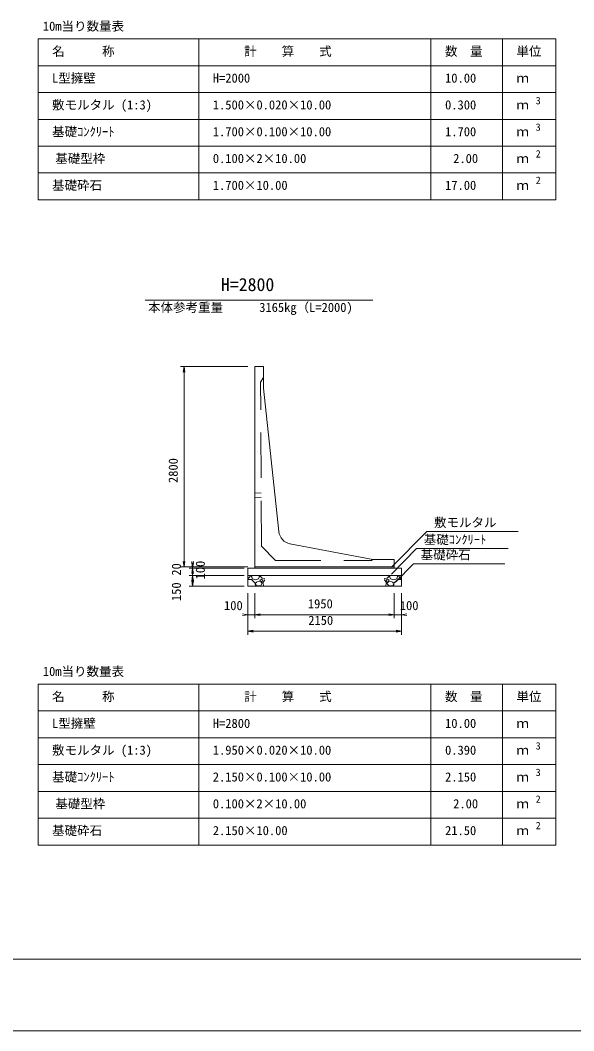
# Model space of a CAD drawing. Units: millimetres, scale not verified, with parts at other scales. Extents: x 0 to 84100, y 0 to 59400.
# Drawn here: x 34300 to 49799, y 0 to 28279 of the extents above; entities that cross this region are included whole.
import ezdxf
from ezdxf.enums import TextEntityAlignment as Align

# ---------------------------------------------------------------- set-up
doc = ezdxf.new("R2010")
doc.units = ezdxf.units.MM
doc.header["$LTSCALE"] = 100
doc.linetypes.add('USER1', pattern=[19.05, 12.7, -6.35])
for name, color, linetype, lineweight in [('D-MTR-FRAM（材料表図枠）', 2, 'Continuous', 18), ('D-STR-DIM（寸法）', 7, 'Continuous', 18), ('D-STR-HTXT（旗揚げ）', 7, 'Continuous', 18), ('D-STR-STRn（構造物）', 7, 'Continuous', 18), ('D-STR（構造物外形線）', 1, 'Continuous', 18), ('D-TTL(外枠）', 2, 'Continuous', 18), ('DEFPOINTS_2', 8, 'Continuous', 18)]:
    doc.layers.add(name, color=color, linetype=linetype, lineweight=lineweight)
for name, color, linetype in [('D-MTR-TXT(文字列）', 7, 'Continuous'), ('D-MTR（材料表タイトル）', 7, 'Continuous'), ('D-STR-TXT（文字）', 7, 'Continuous'), ('D-TTL-TXT（文字）', 7, 'Continuous')]:
    doc.layers.add(name, color=color, linetype=linetype)
doc.styles.add('ＭＳ ゴシック', font='')
doc.styles.get('ＭＳ ゴシック').set_extended_font_data('MS Gothic')

msp = doc.modelspace()

# ---------------------------------------------------------------- linework, layer by layer
at = {"layer": 'D-MTR-FRAM（材料表図枠）'}
for p, q in [((34800, 27755), (49300, 27755)), ((34800, 23255), (34800, 27755)), ((39300, 23255), (39300, 27755)), ((45800, 23255), (45800, 27755)), ((47800, 24555), (47800, 27755)), ((47800, 23255), (47800, 27755)), ((49300, 23255), (49300, 27755)), ((34800, 27005), (49300, 27005)), ((34800, 26255), (49300, 26255)), ((34800, 25505), (49300, 25505)), ((34800, 24755), (49300, 24755)), ((34800, 24005), (49300, 24005)), ((34800, 23255), (49300, 23255)), ((34800, 9698.7), (49300, 9698.7)), ((34800, 5198.7), (34800, 9698.7)), ((39300, 5198.7), (39300, 9698.7)), ((45800, 5198.7), (45800, 9698.7)), ((47800, 6498.7), (47800, 9698.7)), ((47800, 5198.7), (47800, 9698.7)), ((49300, 5198.7), (49300, 9698.7)), ((34800, 8948.7), (49300, 8948.7)), ((34800, 8198.7), (49300, 8198.7)), ((34800, 7448.7), (49300, 7448.7)), ((34800, 6698.7), (49300, 6698.7)), ((34800, 5948.7), (49300, 5948.7)), ((34800, 5198.7), (49300, 5198.7))]:
    msp.add_line(p, q, dxfattribs=at)
at = {"layer": 'D-STR-DIM（寸法）'}
for p, q in [((40671.4, 18584.2), (38787.4, 18584.2)), ((38862.4, 18434.2), (38887.4, 18584.2)), ((38887.4, 18584.2), (38912.4, 18434.2)), ((38887.4, 18584.2), (38887.4, 18564.2)), ((38887.4, 13004.2), (38887.4, 18564.2)), ((38887.4, 12984.2), (38862.4, 13134.2)), ((38912.4, 13134.2), (38887.4, 12984.2)), ((39126.4, 12984.2), (39101.4, 13134.2)), ((39126.4, 12944.2), (39101.4, 13094.2)), ((39151.4, 13134.2), (39126.4, 12984.2)), ((39151.4, 13094.2), (39126.4, 12944.2)), ((39126.4, 13004.2), (39126.4, 13024.2)), ((40671.4, 12984.2), (38787.4, 12984.2)), ((38887.4, 12984.2), (38887.4, 13004.2)), ((40671.4, 12984.2), (39026.4, 12984.2)), ((40571.4, 12944.2), (39026.4, 12944.2)), ((40571.4, 12944.2), (39026.4, 12944.2)), ((40571.4, 12744.2), (39026.4, 12744.2)), ((40571.4, 12744.2), (39026.4, 12744.2)), ((39101.4, 12794.2), (39126.4, 12944.2)), ((39101.4, 12594.2), (39126.4, 12744.2)), ((39101.4, 12594.2), (39126.4, 12744.2)), ((39126.4, 12984.2), (39126.4, 13004.2)), ((39126.4, 12984.2), (39126.4, 12944.2)), ((39126.4, 12964.2), (39126.4, 12984.2)), ((39126.4, 12944.2), (39126.4, 12964.2)), ((39126.4, 12944.2), (39126.4, 12744.2)), ((39126.4, 12944.2), (39151.4, 12794.2)), ((39126.4, 12944.2), (39126.4, 12924.2)), ((39126.4, 12924.2), (39126.4, 12904.2)), ((39126.4, 12744.2), (39151.4, 12594.2)), ((39126.4, 12744.2), (39126.4, 12724.2)), ((39126.4, 12744.2), (39151.4, 12594.2)), ((39126.4, 12744.2), (39126.4, 12724.2)), ((40571.4, 12444.2), (39026.4, 12444.2)), ((39126.4, 12444.2), (39101.4, 12594.2)), ((39126.4, 12724.2), (39126.4, 12464.2)), ((39126.4, 12724.2), (39126.4, 12704.2)), ((39151.4, 12594.2), (39126.4, 12444.2)), ((39126.4, 12444.2), (39126.4, 12464.2)), ((40671.4, 12244.2), (40671.4, 11544)), ((40671.4, 12244.2), (40671.4, 11081.3)), ((40871.4, 12244.2), (40871.4, 11544)), ((40871.4, 12244.2), (40871.4, 11544)), ((44771.4, 12244.2), (44771.4, 11544)), ((44771.4, 12244.2), (44771.4, 11544)), ((44971.4, 12244.2), (44971.4, 11544)), ((44971.4, 12244.2), (44971.4, 11081.3)), ((40521.4, 11669), (40671.4, 11644)), ((40671.4, 11644), (40521.4, 11619)), ((40651.4, 11644), (40631.4, 11644)), ((40671.4, 11644), (40651.4, 11644)), ((40871.4, 11644), (40671.4, 11644)), ((40871.4, 11644), (41021.4, 11669)), ((40871.4, 11644), (41021.4, 11669)), ((41021.4, 11619), (40871.4, 11644)), ((40871.4, 11644), (40891.4, 11644)), ((41021.4, 11619), (40871.4, 11644)), ((40871.4, 11644), (40891.4, 11644)), ((40891.4, 11644), (40911.4, 11644)), ((40891.4, 11644), (44751.4, 11644)), ((44621.4, 11669), (44771.4, 11644)), ((44621.4, 11669), (44771.4, 11644)), ((44771.4, 11644), (44621.4, 11619)), ((44771.4, 11644), (44621.4, 11619)), ((44751.4, 11644), (44731.4, 11644)), ((44771.4, 11644), (44751.4, 11644)), ((44771.4, 11644), (44751.4, 11644)), ((44771.4, 11644), (44971.4, 11644)), ((44971.4, 11644), (45121.4, 11669)), ((45121.4, 11619), (44971.4, 11644)), ((44971.4, 11644), (44991.4, 11644)), ((44991.4, 11644), (45011.4, 11644)), ((40671.4, 11181.3), (40821.4, 11206.3)), ((40821.4, 11156.3), (40671.4, 11181.3)), ((40671.4, 11181.3), (40691.4, 11181.3)), ((44951.4, 11181.3), (40691.4, 11181.3)), ((44821.4, 11206.3), (44971.4, 11181.3)), ((44971.4, 11181.3), (44821.4, 11156.3)), ((44971.4, 11181.3), (44951.4, 11181.3))]:
    msp.add_line(p, q, dxfattribs=at)
at = {"layer": 'D-STR-HTXT（旗揚げ）'}
for p, q in [((37796, 20444.2), (44174.3, 20444.2)), ((44693.6, 12969.5), (45685.3, 13970.8)), ((48245.1, 13970.8), (45685.3, 13970.8)), ((44693.6, 12779), (45399.6, 13491.8)), ((47959.4, 13491.8), (45399.6, 13491.8)), ((44807.7, 12556.4), (45310.8, 13064.4)), ((47870.6, 13064.4), (45310.8, 13064.4))]:
    msp.add_line(p, q, dxfattribs=at)
at = {"layer": 'D-STR-STRn（構造物）'}
for p, q in [((40671.4, 12444.2), (40671.4, 12944.2)), ((40671.4, 12944.2), (44971.4, 12944.2)), ((40671.4, 12744.2), (44971.4, 12744.2)), ((40740.9, 12713.3), (40729.3, 12744.2)), ((40790.1, 12744.2), (40775.8, 12713.3)), ((40871.4, 12984.2), (40871.4, 12944.2)), ((40995.7, 12713.4), (40982.5, 12744.2)), ((41025.8, 12713.2), (41030.8, 12738.2)), ((41031, 12738.6), (41053.7, 12744.2)), ((44611.8, 12738.6), (44589.1, 12744.2)), ((44617.1, 12713.2), (44612.1, 12738.2)), ((44647.1, 12713.4), (44660.4, 12744.2)), ((44771.4, 12984.2), (44771.4, 12944.2)), ((44852.8, 12744.2), (44867.1, 12713.3)), ((44901.9, 12713.3), (44913.5, 12744.2)), ((44971.4, 12444.2), (44971.4, 12944.2)), ((40671.4, 12655.1), (40686.3, 12653.8)), ((40671.4, 12624.9), (40765.7, 12632.7)), ((40671.4, 12444.2), (44971.4, 12444.2)), ((40685.9, 12654.5), (40740.9, 12714.5)), ((40765.6, 12633.3), (40880.6, 12528.3)), ((40800.8, 12643.3), (40775.8, 12713.3)), ((40885.5, 12617.9), (40800.5, 12642.9)), ((40880.9, 12528.4), (40884.9, 12444.2)), ((40885.1, 12522.5), (40925.1, 12557.5)), ((40885.9, 12493.4), (40885.9, 12523.4)), ((40911.1, 12448.3), (40886.1, 12493.3)), ((40971.3, 12642.9), (40886.3, 12617.9)), ((41035.7, 12463.1), (40910.7, 12448.1)), ((40925.2, 12558.7), (41025.2, 12573.7)), ((41001.1, 12713.4), (40971.1, 12643.4)), ((41000.7, 12613.4), (41060.7, 12633.4)), ((41076.2, 12568.5), (41001.2, 12613.5)), ((41025.7, 12713), (41070.7, 12663)), ((41025.9, 12573.4), (41075.9, 12523.4)), ((41076, 12523.4), (41036, 12463.4)), ((41061, 12633), (41096, 12618)), ((41071.3, 12663.8), (41149.4, 12657)), ((41095.9, 12618.4), (41075.9, 12568.4)), ((41090.2, 12533.5), (41145.2, 12623.5)), ((41119.3, 12444.2), (41090.8, 12533.4)), ((41145.7, 12622.7), (41149.4, 12623)), ((44571.5, 12663.8), (44493.5, 12657)), ((44497.1, 12622.7), (44493.5, 12623)), ((44552.6, 12533.5), (44497.6, 12623.5)), ((44523.5, 12444.2), (44552.1, 12533.4)), ((44581.9, 12633), (44546.9, 12618)), ((44546.9, 12618.4), (44566.9, 12568.4)), ((44566.7, 12568.5), (44641.7, 12613.5)), ((44566.9, 12523.4), (44606.9, 12463.4)), ((44617, 12573.4), (44567, 12523.4)), ((44617.2, 12713), (44572.2, 12663)), ((44642.1, 12613.4), (44582.1, 12633.4)), ((44607.2, 12463.1), (44732.2, 12448.1)), ((44717.6, 12558.7), (44617.6, 12573.7)), ((44641.8, 12713.4), (44671.8, 12643.4)), ((44671.6, 12642.9), (44756.6, 12617.9)), ((44757.8, 12522.5), (44717.8, 12557.5)), ((44731.7, 12448.3), (44756.7, 12493.3)), ((44757, 12493.4), (44757, 12523.4)), ((44757.4, 12617.9), (44842.4, 12642.9)), ((44762, 12528.4), (44757.9, 12444.2)), ((44877.3, 12633.3), (44762.3, 12528.3)), ((44842, 12643.3), (44867, 12713.3)), ((44971.4, 12624.9), (44877.1, 12632.7)), ((44956.9, 12654.5), (44901.9, 12714.5)), ((44971.4, 12655.1), (44956.5, 12653.8))]:
    msp.add_line(p, q, dxfattribs=at)
at = {"layer": 'D-STR（構造物外形線）'}
for p, q in [((40871.4, 12984.2), (40871.4, 18584.2)), ((40871.4, 18584.2), (41111.4, 18584.2)), ((41111.4, 18584.2), (41111.4, 17984.2)), ((41540.7, 13971.2), (41111.4, 17984.2)), ((40871.4, 15054.2), (40871.4, 14914.2)), ((41853.5, 13622.9), (44171.4, 13184.2)), ((44771.4, 13184.2), (44171.4, 13184.2)), ((44771.4, 12984.2), (44771.4, 13184.2)), ((40871.4, 12984.2), (44771.4, 12984.2))]:
    msp.add_line(p, q, dxfattribs=at)
at = {"layer": 'D-STR（構造物外形線）', "linetype": 'USER1'}
for p, q in [((41111.4, 18284.2), (41031.4, 18145.7)), ((41051.4, 13564.2), (41031.4, 18145.7)), ((40871.4, 15054.2), (41045, 15044.3)), ((40871.4, 14914.2), (41045.5, 14924.4)), ((41451.4, 13164.2), (41051.4, 13564.2)), ((41451.4, 13164.2), (44136.8, 13164.2)), ((44136.8, 13164.2), (44171.4, 13184.2))]:
    msp.add_line(p, q, dxfattribs=at)
at = {"layer": 'D-STR（構造物外形線）'}
msp.add_arc((41938.5, 14013.8), 400, 186.10609, 257.73523, dxfattribs=at)
at = {"layer": 'D-TTL(外枠）'}
msp.add_line((81800, 2000), (2300, 2000), dxfattribs=at)
at = {"layer": 'DEFPOINTS_2'}
msp.add_line((0, 0), (84100, 0), dxfattribs=at)

# ---------------------------------------------------------------- texts
at = {"layer": 'D-MTR-TXT(文字列）', "style": 'ＭＳ ゴシック'}
for s, height, p in [('名\u3000\u3000\u3000称', 256.6, (35192.3, 27205)), ('計\u3000\u3000算\u3000\u3000式', 256.6, (40570, 27205)), ('数\u3000量', 256.6, (46192.3, 27205)), ('単位', 256.6, (48192.3, 27205)), ('L型擁壁', 256.6, (35192.3, 26455)), ('H=2000', 256.6, (39692.3, 26455)), ('10.00', 256.6, (46195, 26455)), ('ｍ', 256.6, (48192.3, 26455)), ('敷モルタル (1:3)', 256.6, (35192.3, 25705)), ('1.500×0.020×10.00', 256.6, (39692.3, 25705)), ('0.300', 256.6, (46195, 25705)), ('3', 205.3, (48732.5, 25865)), ('ｍ', 256.6, (48192.3, 25705)), ('基礎ｺﾝｸﾘｰﾄ', 256.6, (35192.3, 24955)), ('1.700×0.100×10.00', 256.6, (39692.3, 24955)), ('1.700', 256.6, (46195, 24955)), ('ｍ', 256.6, (48192.3, 24955)), ('3', 205.3, (48732.5, 25125)), ('2', 205.3, (48732.5, 24375)), ('基礎型枠', 256.6, (35282.3, 24205)), ('0.100×2×10.00', 256.6, (39692.3, 24205)), ('2.00', 256.6, (46422.4, 24205)), ('ｍ', 256.6, (48192.3, 24205)), ('基礎砕石', 256.6, (35192.3, 23455)), ('1.700×10.00', 256.6, (39692.3, 23455)), ('17.00', 256.6, (46195, 23455)), ('2', 205.3, (48732.5, 23635)), ('ｍ', 256.6, (48192.3, 23455)), ('本体参考重量', 256.6, (37879, 20037.6)), ('3165kg（L=2000)', 256.6, (40991, 20037.6)), ('名\u3000\u3000\u3000称', 256.6, (35192.3, 9148.7)), ('計\u3000\u3000算\u3000\u3000式', 256.6, (40570, 9148.7)), ('数\u3000量', 256.6, (46192.3, 9148.7)), ('単位', 256.6, (48192.3, 9148.7)), ('L型擁壁', 256.6, (35192.3, 8398.7)), ('H=2800', 256.6, (39692.3, 8398.7)), ('10.00', 256.6, (46195, 8398.7)), ('ｍ', 256.6, (48192.3, 8398.7)), ('敷モルタル (1:3)', 256.6, (35192.3, 7648.7)), ('1.950×0.020×10.00', 256.6, (39692.3, 7648.7)), ('0.390', 256.6, (46195, 7648.7)), ('ｍ', 256.6, (48192.3, 7648.7)), ('3', 205.3, (48732.5, 7808.7)), ('基礎ｺﾝｸﾘｰﾄ', 256.6, (35192.3, 6898.7)), ('2.150×0.100×10.00', 256.6, (39692.3, 6898.7)), ('2.150', 256.6, (46195, 6898.7)), ('ｍ', 256.6, (48192.3, 6898.7)), ('3', 205.3, (48732.5, 7068.7)), ('基礎型枠', 256.6, (35282.3, 6148.7)), ('2', 205.3, (48732.5, 6318.7)), ('0.100×2×10.00', 256.6, (39692.3, 6148.7)), ('2.00', 256.6, (46422.4, 6148.7)), ('ｍ', 256.6, (48192.3, 6148.7)), ('基礎砕石', 256.6, (35192.3, 5398.7)), ('2.150×10.00', 256.6, (39692.3, 5398.7)), ('21.50', 256.6, (46195, 5398.7)), ('ｍ', 256.6, (48192.3, 5398.7)), ('2', 205.3, (48732.5, 5578.7))]:
    msp.add_text(s, height=height, dxfattribs=at).set_placement(p, align=Align.BOTTOM_LEFT)
at = {"layer": 'D-MTR（材料表タイトル）', "style": 'ＭＳ ゴシック'}
for p in [(34934.2, 27907.5), (34934.2, 9851.2)]:
    msp.add_text('10m当り数量表', height=256.6, dxfattribs=at).set_placement(p, align=Align.BOTTOM_LEFT)
at = {"layer": 'D-STR-DIM（寸法）', "style": 'ＭＳ ゴシック'}
for s, p in [('2800', (38787.4, 15327.6)), ('20', (38876.4, 12735)), ('100', (39546.7, 12629.8)), ('150', (38876.4, 12024.8))]:
    msp.add_text(s, height=256.6, rotation=90, dxfattribs=at).set_placement(p, align=Align.BOTTOM_LEFT)
for s, p in [('100', (40005.8, 11695.3)), ('1950', (42353.3, 11744)), ('100', (44928.2, 11695.3)), ('2150', (42364.8, 11281.3))]:
    msp.add_text(s, height=256.6, dxfattribs=at).set_placement(p, align=Align.BOTTOM_LEFT)
at = {"layer": 'D-STR-TXT（文字）', "style": 'ＭＳ ゴシック'}
for s, p in [('敷モルタル', (45885.3, 14020.8)), ('基礎ｺﾝｸﾘｰﾄ', (45599.6, 13541.8)), ('基礎砕石', (45510.8, 13114.4))]:
    msp.add_text(s, height=256.6, dxfattribs=at).set_placement(p, align=Align.BOTTOM_LEFT)
at = {"layer": 'D-TTL-TXT（文字）', "style": 'ＭＳ ゴシック'}
msp.add_text('H=2800', height=366.6, dxfattribs=at).set_placement((39918.5, 20589.1), align=Align.BOTTOM_LEFT)

doc.saveas('drawing.dxf')
